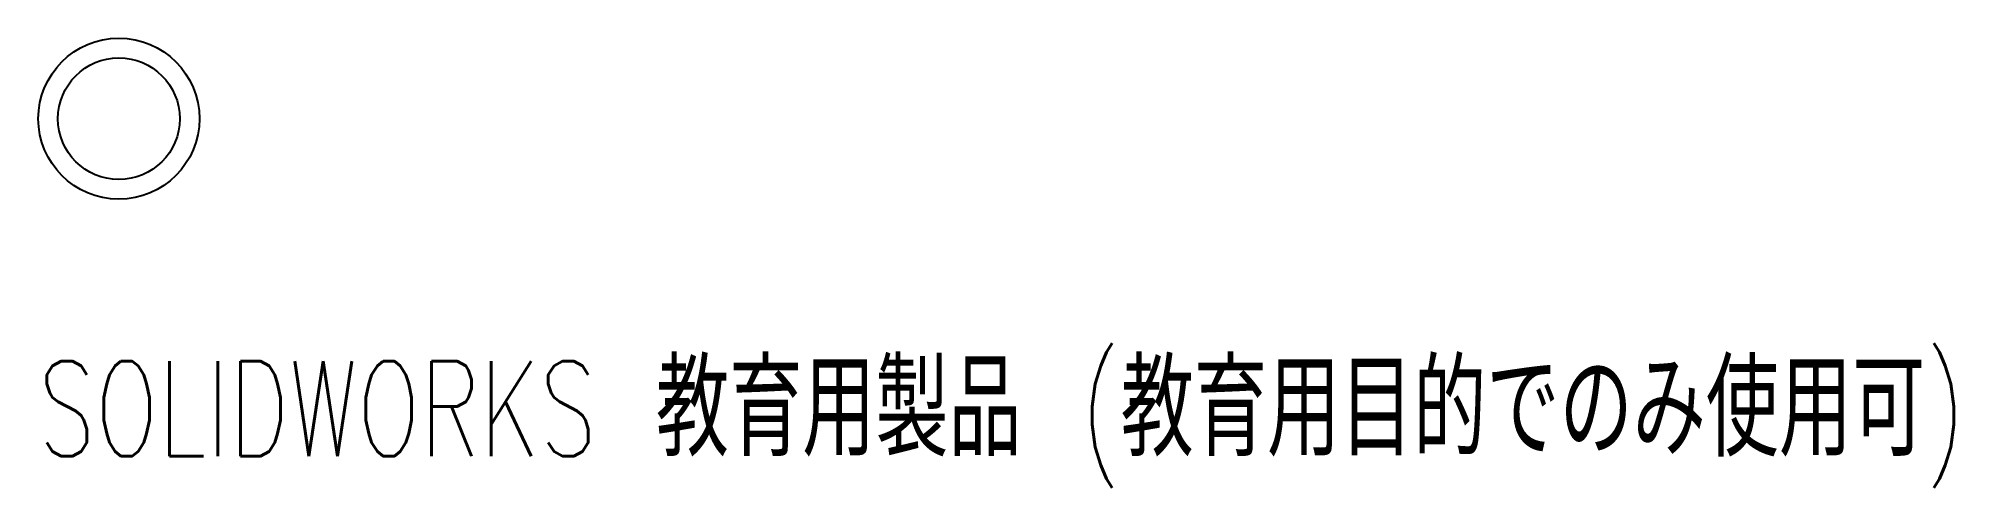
# Model space of a CAD drawing. Header units: millimetres. Extents: x -4.1 to 93.4, y -18.8 to 4.1.
import ezdxf

# ---------------------------------------------------------------- set-up
doc = ezdxf.new("R2010")
doc.units = ezdxf.units.MM
doc.styles.add('SLDTEXTSTYLE0', font='TXT', dxfattribs={"width": 0.7, "bigfont": 'bigfont'})

msp = doc.modelspace()

# ---------------------------------------------------------------- linework, layer by layer
at = {"color": 7, "linetype": 'Continuous', "lineweight": 25}
for radius in [4.1, 3.1]:
    msp.add_circle((0, 0), radius, dxfattribs=at)

# ---------------------------------------------------------------- texts
at = {"color": 7, "linetype": 'Continuous', "insert": (-4.1, -12.37), "char_height": 4.83362, "attachment_point": 1, "style": 'SLDTEXTSTYLE0'}
msp.add_mtext('SOLIDWORKS 教育用製品 (教育用目的でのみ使用可)', dxfattribs=at)

doc.saveas('drawing.dxf')
